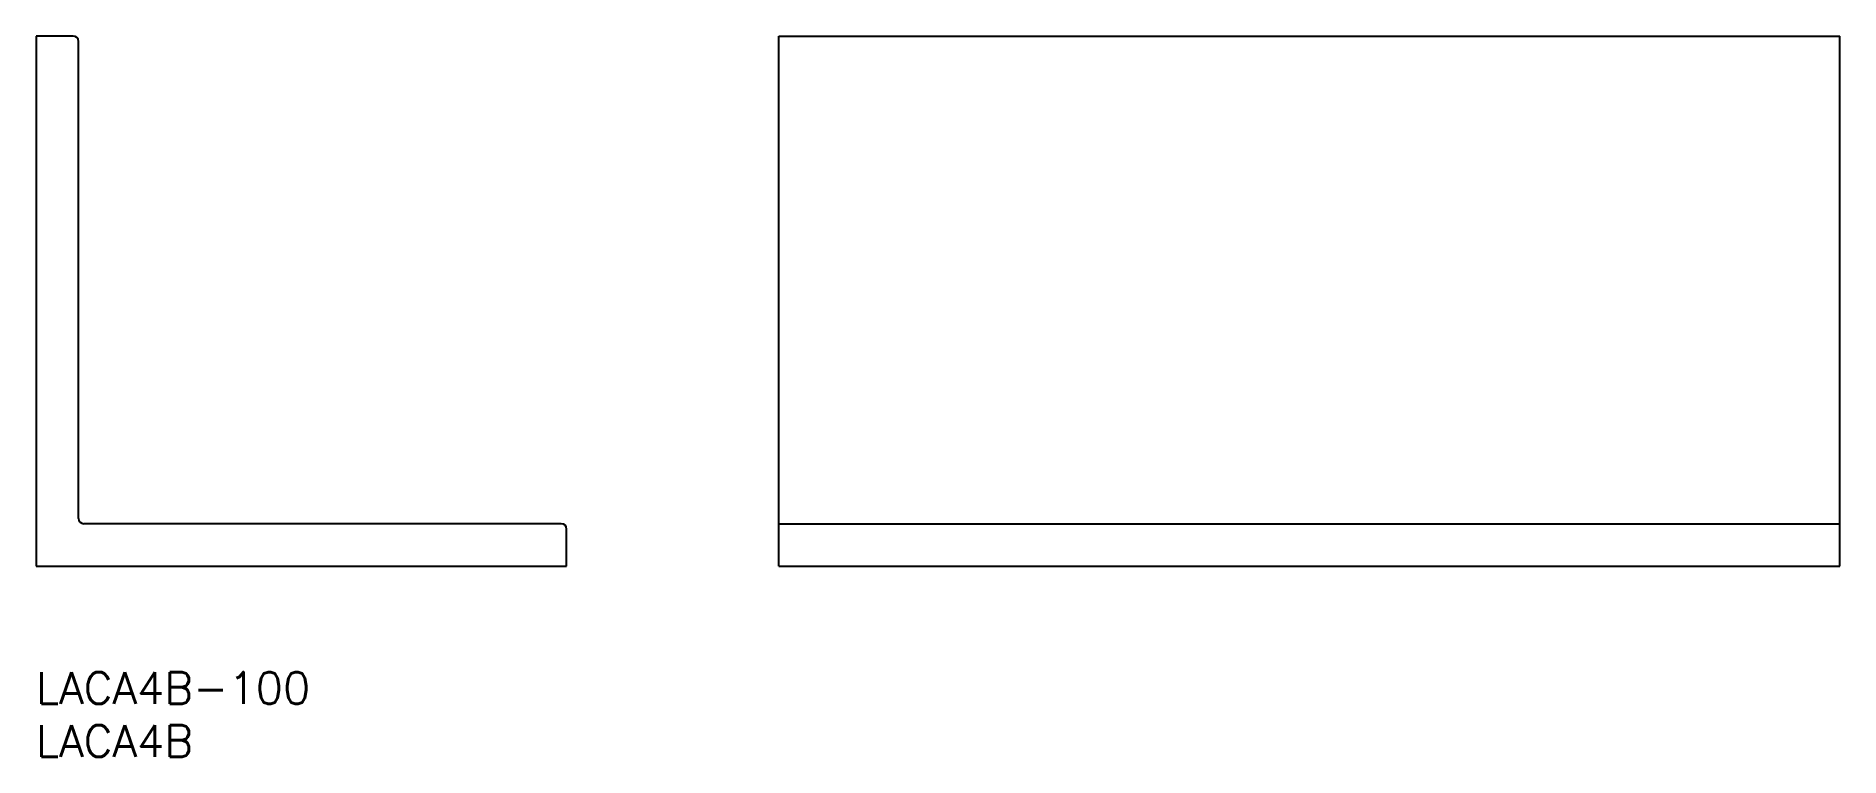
# Model space of a CAD drawing. Extents: x 0 to 170, y -8 to 60.
import ezdxf

# ---------------------------------------------------------------- set-up
doc = ezdxf.new("R2010")
doc.units = 0
doc.header["$LTSCALE"] = 0.5
doc.layers.add('MSM_CONTINUOUS', color=7, linetype='CONTINUOUS')
doc.layers.add('MSM_PART_NUMBER', color=7, linetype='CONTINUOUS')
doc.styles.get("Standard").update_dxf_attribs({"font": 'txt.shx', "height": 3, "bigfont": 'bigfont.shx'})

# ---------------------------------------------------------------- blocks, each defined once
blk = doc.blocks.new('*U1')
at = {"layer": 'MSM_PART_NUMBER'}
blk.add_text('LACA4B-100', height=3, dxfattribs=at).set_placement((0, -3))
blk = doc.blocks.new('*U2')
at = {"layer": 'MSM_PART_NUMBER'}
blk.add_text('LACA4B', height=3, dxfattribs=at).set_placement((0, -8))

msp = doc.modelspace()

# ---------------------------------------------------------------- linework, layer by layer
at = {"layer": 'MSM_CONTINUOUS'}
for p, q in [((0, 60), (0, 10)), ((3.5, 60), (0, 60)), ((4, 14.5), (4, 59.5)), ((70, 10), (70, 60)), ((70, 60), (170, 60)), ((170, 10), (170, 60)), ((49.5, 14), (4.5, 14)), ((70, 14), (170, 14)), ((50, 10), (50, 13.5)), ((0, 10), (50, 10)), ((70, 10), (170, 10))]:
    msp.add_line(p, q, dxfattribs=at)
for centre, start, end in [((3.5, 59.5), 0, 90), ((4.5, 14.5), 180, 270), ((49.5, 13.5), 0, 90)]:
    msp.add_arc(centre, 0.5, start, end, dxfattribs=at)

# ---------------------------------------------------------------- block references
for name in ['*U1', '*U2']:
    msp.add_blockref(name, (0, 0), dxfattribs=at)

doc.saveas('drawing.dxf')
